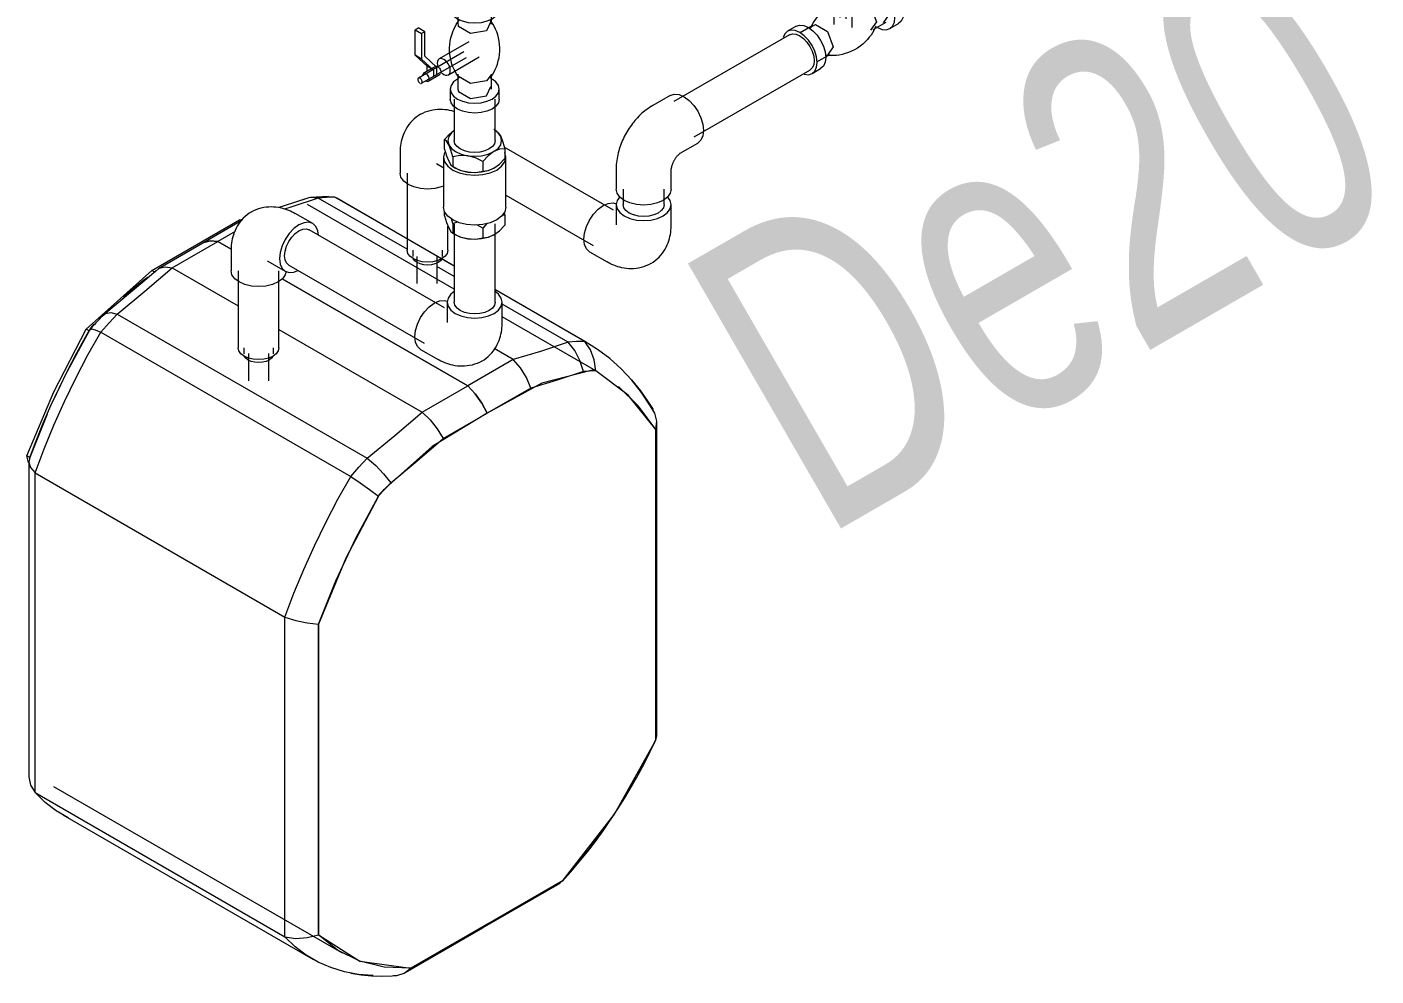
# Model space of a CAD drawing. Header units: millimetres. Extents: x 160489 to 365751, y -78341 to 15608.
# Drawn here: x 180096 to 180757, y -67794 to -67329 of the extents above; entities that cross this region are included whole.
import ezdxf

# ---------------------------------------------------------------- set-up
doc = ezdxf.new("R2010")
doc.units = ezdxf.units.MM
for name, color, linetype, lineweight in [('M-EQPM-____-OTLN', 7, 'Continuous', 5), ('P-PIPE-____-IDEN', 7, 'Continuous', 5), ('P-PIPE-____-OTLN', 7, 'Continuous', 35)]:
    doc.layers.add(name, color=color, linetype=linetype, lineweight=lineweight)
doc.styles.add('TJ_FangSong', font='', dxfattribs={"width": 0.7, "height": 150})
doc.styles.get('TJ_FangSong').set_extended_font_data('TJ_FangSong')

# ---------------------------------------------------------------- blocks, each defined once
blk = doc.blocks.new('P_Electric Water Heater 电热水器 - 厨房专用-2582300-卫生间WC1 给水系统图')
at = {"layer": 'M-EQPM-____-OTLN'}
for p, q in [((115949.46, -67457.68), (115877.48, -67416.13)), ((115926.36, -67438.14), (115882.82, -67413)), ((115890.89, -67412.56), (115886.3, -67412.41)), ((115926.36, -67433.04), (115890.89, -67412.56)), ((115891.85, -67413.1), (115890.89, -67412.56)), ((115949.46, -67446.37), (115891.85, -67413.1)), ((115801.24, -67448.47), (115844.13, -67423.71)), ((115845.31, -67424.09), (115826.26, -67435.08)), ((115842.03, -67429.48), (115833.56, -67434.37)), ((115844.13, -67423.71), (115845.72, -67423.3)), ((115845.06, -67424.24), (115844.13, -67423.71)), ((115826.26, -67435.08), (115804.48, -67447.66)), ((115811.25, -67447.25), (115833.56, -67434.37)), ((115840.1, -67438.14), (115833.56, -67434.37)), ((115833.56, -67434.37), (115840.1, -67438.14)), ((115929.08, -67438.63), (115929.08, -67441.66)), ((115931.04, -67441.68), (115931.04, -67454.99)), ((115941.04, -67454.99), (115941.04, -67441.68)), ((115943.64, -67441.66), (115943.64, -67438.63)), ((115769.07, -67477.34), (115801.24, -67448.47)), ((115802.65, -67449.29), (115801.24, -67448.47)), ((115811.25, -67447.25), (115843.54, -67465.89)), ((115949.46, -67451.48), (115940.86, -67446.52)), ((115949.46, -67446.38), (115943.33, -67442.83)), ((115956.06, -67505.09), (115865.15, -67452.61)), ((115865.15, -67452.61), (115956.06, -67505.09)), ((116014.34, -67483.83), (115969.41, -67457.88)), ((116013.39, -67483.28), (115969.41, -67457.89)), ((116005.31, -67483.73), (115972.96, -67465.05)), ((115771.41, -67476.57), (115773.03, -67474.86)), ((115778.55, -67469.57), (115776.89, -67470.92)), ((115784.3, -67469.88), (115906.8, -67540.6)), ((116018.91, -67497.78), (115972.96, -67471.25)), ((115770.49, -67478.16), (115769.07, -67477.34)), ((115770.49, -67478.16), (115769.88, -67479.21)), ((115770.83, -67477.56), (115771.41, -67476.57)), ((115776.23, -67478.76), (115898.73, -67549.49)), ((115863.46, -67477.39), (115933.75, -67517.97)), ((115846.26, -67486.45), (115846.26, -67489.47)), ((115860.82, -67489.47), (115860.82, -67486.45)), ((115978.37, -67492.21), (115969.05, -67486.83)), ((115848.58, -67489.29), (115848.58, -67502.59)), ((115858.58, -67502.59), (115858.58, -67489.29)), ((115978.37, -67492.21), (115956.06, -67505.09)), ((116018.21, -67497.38), (116016.59, -67497.54)), ((116018.79, -67497.71), (116018.21, -67497.38)), ((115754.92, -67507.97), (115756.65, -67504.35)), ((115933.75, -67517.97), (115956.06, -67505.09)), ((115986.97, -67506.17), (115965.52, -67518.56)), ((115749.92, -67519.02), (115741.45, -67540.23)), ((115944.07, -67530.94), (115965.52, -67518.56)), ((116048.17, -67678.71), (116048.17, -67526.44)), ((116048.17, -67678.71), (116048.17, -67526.44)), ((116048.67, -67676.92), (116048.67, -67522.89)), ((115740.8, -67542.61), (115740.03, -67539.41)), ((115741.45, -67540.23), (115740.03, -67539.41)), ((115740.95, -67542.24), (115740.95, -67696.28)), ((115743.98, -67547.71), (115866.48, -67618.43)), ((115743.98, -67704.52), (115743.98, -67547.71)), ((115912.83, -67558.22), (115912.34, -67559.07)), ((115914.45, -67556.51), (115912.83, -67558.22)), ((115866.48, -67775.25), (115866.48, -67618.43)), ((115882.87, -67774.15), (115882.87, -67621.88)), ((115882.87, -67621.88), (115882.87, -67774.15)), ((116048.17, -67678.71), (116048.66, -67676.63)), ((115743.98, -67704.52), (115866.48, -67775.25)), ((115753.04, -67701.47), (115894.46, -67783.12)), ((115757.6, -67715.42), (115880.1, -67786.14)), ((115928.15, -67790.56), (116002.89, -67747.42)), ((115963.36, -67770.81), (116001.3, -67748.91)), ((115965.52, -67768.99), (116002.89, -67747.42)), ((116002.89, -67747.42), (116000.99, -67749.07)), ((115925.42, -67792.72), (115963.36, -67770.81)), ((115965.52, -67768.99), (115928.15, -67790.56)), ((115962.95, -67771.03), (115965.52, -67768.99)), ((115965.52, -67768.99), (115962.95, -67771.03)), ((115882.87, -67774.15), (115903.11, -67787.14)), ((115903.11, -67787.14), (115928.15, -67790.56))]:
    blk.add_line(p, q, dxfattribs=at)
for points in [[(115863.18, -67417.58, 0), (115870.84, -67415.22, 0), (115876.16, -67413.41, 0)], [(115882.82, -67413, 0), (115869.31, -67417.47, 0), (115866.22, -67418.43, 0)], [(115882.82, -67413, 0), (115878.68, -67412.83, 0), (115874.77, -67413.99, 0)], [(115887.88, -67412.31, 0), (115881.71, -67412.57, 0), (115879.03, -67412.79, 0)], [(115890.89, -67412.56, 0), (115886.88, -67412.7, 0), (115882.82, -67413, 0)], [(115833.56, -67434.37, 0), (115829.88, -67434, 0), (115826.66, -67434.87, 0)], [(115826.66, -67434.87, 0), (115829.88, -67434, 0), (115833.56, -67434.37, 0)], [(115931.21, -67444.63, 0), (115930.06, -67443.76, 0), (115929.33, -67442.75, 0)], [(115943.4, -67442.75, 0), (115942.67, -67443.76, 0), (115941.51, -67444.63, 0), (115940, -67445.3, 0), (115938.25, -67445.72, 0), (115936.36, -67445.86, 0), (115934.48, -67445.72, 0), (115932.72, -67445.3, 0), (115931.21, -67444.63, 0)], [(115777.64, -67470.08, 0), (115798.73, -67452.49, 0), (115803.55, -67448.32, 0)], [(115784.3, -67469.88, 0), (115797.82, -67458.74, 0), (115811.25, -67447.25, 0)], [(115802.65, -67449.29, 0), (115804.83, -67447.47, 0), (115807.75, -67446.78, 0), (115811.25, -67447.25, 0)], [(115787.19, -67461.35, 0), (115797.25, -67453.19, 0), (115799.42, -67451.59, 0)], [(115776.89, -67470.92, 0), (115778.55, -67469.54, 0), (115781.07, -67469.19, 0), (115784.3, -67469.88, 0)], [(115777.29, -67470.4, 0), (115772.01, -67476.17, 0), (115770.92, -67477.39, 0)], [(115776.89, -67470.92, 0), (115773.84, -67474.22, 0), (115773.11, -67475.02, 0)], [(115776.23, -67478.76, 0), (115780.24, -67474.27, 0), (115784.3, -67469.88, 0)], [(115740.03, -67539.41, 0), (115753.12, -67507.98, 0), (115769.07, -67477.34, 0)], [(115741.21, -67540.77, 0), (115744.5, -67532.06, 0), (115748.03, -67523.39, 0), (115751.77, -67514.76, 0), (115755.74, -67506.2, 0), (115759.91, -67497.7, 0), (115764.29, -67489.28, 0), (115768.87, -67480.96, 0), (115770.87, -67477.47, 0)], [(115743.98, -67547.71, 0), (115748.38, -67536.01, 0), (115753.19, -67524.35, 0), (115758.4, -67512.76, 0), (115763.98, -67501.28, 0), (115769.93, -67489.94, 0), (115776.23, -67478.76, 0)], [(115770.49, -67478.15, 0), (115759.75, -67498.06, 0), (115759.72, -67498.12, 0)], [(115770.82, -67477.58, 0), (115771.6, -67477.17, 0), (115773.43, -67477.57, 0), (115776.23, -67478.76, 0)], [(116005.31, -67483.73, 0), (115991.8, -67488.19, 0), (115978.37, -67492.21, 0)], [(116013.39, -67483.28, 0), (116009.38, -67483.42, 0), (116005.31, -67483.73, 0)], [(116012.73, -67498.06, 0), (116011.07, -67492.68, 0), (116008.55, -67487.81, 0), (116005.31, -67483.73, 0)], [(116018.79, -67497.71, 0), (116018.02, -67492.3, 0), (116016.19, -67487.39, 0), (116013.39, -67483.28, 0)], [(116045.64, -67514.99, 0), (116041.24, -67508.38, 0), (116036.42, -67502.27, 0), (116031.22, -67496.7, 0), (116025.64, -67491.67, 0), (116019.69, -67487.19, 0), (116013.39, -67483.28, 0)], [(115848.39, -67492.45, 0), (115847.24, -67491.58, 0), (115846.51, -67490.56, 0)], [(115860.57, -67490.56, 0), (115859.85, -67491.58, 0), (115858.69, -67492.45, 0), (115857.18, -67493.12, 0), (115855.43, -67493.54, 0), (115853.54, -67493.68, 0), (115851.66, -67493.54, 0), (115849.9, -67493.12, 0), (115848.39, -67492.45, 0)], [(115986.97, -67506.17, 0), (115984.79, -67500.96, 0), (115981.86, -67496.21, 0), (115978.37, -67492.21, 0)], [(116016.53, -67497.55, 0), (115992.37, -67503.84, 0), (115965.52, -67518.56, 0)], [(116012.73, -67498.06, 0), (115999.81, -67502.32, 0), (115986.97, -67506.17, 0)], [(116018.79, -67497.71, 0), (116015.78, -67497.83, 0), (116012.73, -67498.06, 0)], [(116048.17, -67526.44, 0), (116034.7, -67509.73, 0), (116018.91, -67497.78, 0)], [(116036.34, -67502.18, 0), (116040.68, -67507.55, 0), (116044.69, -67513.22, 0), (116046.94, -67516.74, 0)], [(115756.41, -67504.84, 0), (115754.53, -67508.79, 0), (115752.77, -67512.62, 0)], [(115965.52, -67518.56, 0), (115962.95, -67513.55, 0), (115959.74, -67508.98, 0), (115956.06, -67505.09, 0)], [(115956.06, -67505.09, 0), (115959.74, -67508.98, 0), (115962.95, -67513.55, 0), (115965.52, -67518.56, 0)], [(116048.17, -67526.44, 0), (116039.7, -67515.01, 0), (116029.87, -67505.41, 0)], [(116048.17, -67526.44, 0), (116048.66, -67522.34, 0), (116047.81, -67518.45, 0), (116045.64, -67514.99, 0)], [(115906.8, -67540.6, 0), (115920.31, -67529.47, 0), (115933.75, -67517.97, 0)], [(115965.52, -67518.56, 0), (115938.67, -67534.84, 0), (115914.51, -67556.45, 0)], [(115933.75, -67517.97, 0), (115937.63, -67521.76, 0), (115941.13, -67526.17, 0), (115944.07, -67530.94, 0)], [(115918.31, -67552.57, 0), (115931.23, -67541.92, 0), (115944.07, -67530.94, 0)], [(115741.45, -67540.23, 0), (115740.96, -67542.57, 0), (115741.81, -67545.12, 0), (115743.98, -67547.71, 0)], [(115898.73, -67549.49, 0), (115902.74, -67544.99, 0), (115906.8, -67540.6, 0)], [(115906.8, -67540.6, 0), (115910.94, -67544.17, 0), (115914.85, -67548.24, 0), (115918.31, -67552.57, 0)], [(115866.48, -67618.43, 0), (115870.88, -67606.73, 0), (115875.69, -67595.07, 0), (115880.9, -67583.49, 0), (115886.48, -67572.01, 0), (115892.43, -67560.66, 0), (115898.73, -67549.49, 0)], [(115898.73, -67549.49, 0), (115903.32, -67552.56, 0), (115907.91, -67555.88, 0), (115912.25, -67559.23, 0)], [(115912.38, -67559.08, 0), (115915.26, -67555.87, 0), (115918.31, -67552.57, 0)], [(115912.25, -67559.21, 0), (115896.34, -67589.62, 0), (115882.87, -67621.88, 0)], [(115882.87, -67621.88, 0), (115891.34, -67600.66, 0), (115901.17, -67579.71, 0), (115912.25, -67559.23, 0)], [(115866.48, -67618.43, 0), (115871.72, -67620.12, 0), (115877.29, -67621.28, 0), (115882.87, -67621.88, 0)], [(116002.43, -67747.99, 0), (116006.62, -67743.29, 0), (116010.71, -67738.44, 0), (116014.71, -67733.48, 0), (116018.6, -67728.39, 0), (116022.39, -67723.2, 0), (116026.07, -67717.9, 0), (116029.63, -67712.5, 0), (116033.07, -67707.01, 0), (116036.38, -67701.44, 0), (116039.57, -67695.79, 0), (116042.62, -67690.07, 0), (116045.53, -67684.3, 0), (116048.31, -67678.47, 0), (116048.36, -67678.36, 0)], [(116002.89, -67747.42, 0), (116015.91, -67731.89, 0), (116027.93, -67715.08, 0), (116038.74, -67697.25, 0), (116048.17, -67678.71, 0)], [(116002.89, -67747.42, 0), (116027.93, -67715.08, 0), (116048.17, -67678.71, 0)], [(115740.95, -67696.27, 0), (115740.96, -67696.83, 0), (115741.81, -67700.92, 0), (115743.98, -67704.52, 0)], [(115760.24, -67716.85, 0), (115754.39, -67713.42, 0), (115748.96, -67709.31, 0), (115743.98, -67704.52, 0)], [(115866.48, -67775.25, 0), (115871.74, -67775.94, 0), (115877.32, -67775.55, 0), (115882.87, -67774.15, 0)], [(115909.73, -67794.14, 0), (115902.51, -67793.59, 0), (115895.58, -67792.31, 0), (115888.98, -67790.3, 0), (115882.74, -67787.58, 0), (115876.89, -67784.15, 0), (115871.46, -67780.03, 0), (115866.48, -67775.25, 0)], [(115928.15, -67790.56, 0), (115915.13, -67790.08, 0), (115903.11, -67787.14, 0), (115892.3, -67781.8, 0), (115882.87, -67774.15, 0)], [(115898.76, -67792.99, 0), (115903.78, -67793.78, 0), (115908.85, -67794.25, 0), (115913.95, -67794.42, 0), (115919.08, -67794.29, 0), (115920.59, -67794.19, 0)], [(115919.73, -67794.22, 0), (115921.24, -67794.13, 0), (115924.95, -67792.97, 0), (115928.15, -67790.56, 0)]]:
    blk.add_polyline3d(points, dxfattribs=at)
blk = doc.blocks.new('弯头_热熔承插-塑料-复合管 - 标准-V20-卫生间WC1 给水系统图')
at = {"layer": 'P-PIPE-____-OTLN', "lineweight": 5}
for p, q in [((115922.86, -67390.91), (115922.86, -67400.83)), ((115940.82, -67396.13), (115944.31, -67398.15))]:
    blk.add_line(p, q, dxfattribs=at)
for points in [[(115932.9, -67371.97, 0), (115934.04, -67371.35, 0), (115935.23, -67370.83, 0), (115936.43, -67370.38, 0), (115937.66, -67370.03, 0), (115938.88, -67369.75, 0), (115940.1, -67369.56, 0), (115941.31, -67369.45, 0), (115942.51, -67369.41, 0), (115943.68, -67369.44, 0), (115944.82, -67369.54, 0), (115945.93, -67369.69, 0), (115947.02, -67369.89, 0), (115948.07, -67370.14, 0), (115949.09, -67370.44, 0)], [(115932.9, -67371.97, 0), (115931.79, -67372.65, 0), (115930.74, -67373.41, 0), (115929.76, -67374.24, 0), (115928.84, -67375.12, 0), (115927.99, -67376.04, 0), (115927.21, -67377.01, 0), (115926.51, -67378, 0), (115925.88, -67379.01, 0), (115925.32, -67380.04, 0), (115924.83, -67381.08, 0), (115924.4, -67382.12, 0), (115924.04, -67383.16, 0), (115923.73, -67384.2, 0), (115923.47, -67385.23, 0), (115923.27, -67386.26, 0), (115923.11, -67387.28, 0), (115922.99, -67388.29, 0), (115922.91, -67389.29, 0), (115922.87, -67390.29, 0), (115922.86, -67390.91, 0)], [(115940.78, -67396.11, 0), (115940.8, -67396.12, 0), (115940.82, -67396.13, 0)], [(115944.27, -67407.15, 0), (115943.11, -67407.58, 0), (115939.86, -67408.36, 0), (115936.36, -67408.63, 0), (115932.87, -67408.36, 0), (115929.61, -67407.58, 0), (115926.82, -67406.34, 0), (115924.67, -67404.73, 0), (115923.32, -67402.85, 0), (115922.86, -67400.83, 0)]]:
    blk.add_polyline3d(points, dxfattribs=at)
blk = doc.blocks.new('弯头_热熔承插-塑料-复合管 - 标准-V21-卫生间WC1 给水系统图')
at = {"layer": 'P-PIPE-____-OTLN', "color": 136, "lineweight": 5, "true_color": 0x008080}
for p, q in [((115880.09, -67425.53), (115871.5, -67420.57)), ((115840.04, -67438.73), (115840.04, -67448.65)), ((115867.04, -67438.7), (115867.04, -67438.73)), ((115858, -67443.95), (115866.59, -67448.91))]:
    blk.add_line(p, q, dxfattribs=at)
for points in [[(115850.07, -67419.78, 0), (115848.97, -67420.47, 0), (115847.92, -67421.23, 0), (115846.93, -67422.06, 0), (115846.01, -67422.94, 0), (115845.17, -67423.86, 0), (115844.39, -67424.82, 0), (115843.69, -67425.82, 0), (115843.06, -67426.83, 0), (115842.5, -67427.86, 0), (115842.01, -67428.89, 0), (115841.58, -67429.93, 0), (115841.22, -67430.98, 0), (115840.91, -67432.01, 0), (115840.65, -67433.05, 0), (115840.45, -67434.07, 0), (115840.28, -67435.09, 0), (115840.17, -67436.1, 0), (115840.09, -67437.11, 0), (115840.05, -67438.1, 0), (115840.04, -67438.73, 0)], [(115850.07, -67419.78, 0), (115851.22, -67419.17, 0), (115852.4, -67418.64, 0), (115853.61, -67418.2, 0), (115854.83, -67417.84, 0), (115856.06, -67417.57, 0), (115857.28, -67417.38, 0), (115858.49, -67417.27, 0), (115859.69, -67417.23, 0), (115860.85, -67417.26, 0), (115862, -67417.35, 0), (115863.11, -67417.51, 0), (115864.2, -67417.71, 0), (115865.25, -67417.96, 0), (115866.27, -67418.25, 0), (115867.26, -67418.59, 0), (115868.23, -67418.96, 0), (115869.16, -67419.36, 0), (115870.07, -67419.8, 0), (115870.95, -67420.26, 0), (115871.5, -67420.57, 0)], [(115873.34, -67426.2, 0), (115870.87, -67428, 0), (115868.57, -67430.43, 0), (115866.59, -67433.32, 0), (115865.07, -67436.48, 0), (115864.12, -67439.69, 0), (115863.79, -67442.73, 0), (115864.12, -67445.4, 0), (115865.07, -67447.5, 0), (115866.59, -67448.91, 0), (115868.57, -67449.52, 0), (115870.87, -67449.29, 0), (115872.8, -67448.53, 0)], [(115882.87, -67431.14, 0), (115882.56, -67429.04, 0), (115881.61, -67426.93, 0), (115880.09, -67425.53, 0), (115878.11, -67424.92, 0), (115875.81, -67425.15, 0), (115873.34, -67426.2, 0)], [(115863.09, -67454.16, 0), (115860.29, -67455.4, 0), (115857.04, -67456.18, 0), (115853.54, -67456.44, 0), (115850.05, -67456.18, 0), (115846.79, -67455.4, 0), (115844, -67454.16, 0), (115841.85, -67452.55, 0), (115840.5, -67450.67, 0), (115840.04, -67448.65, 0)], [(115857.96, -67443.93, 0), (115857.98, -67443.94, 0), (115858, -67443.95, 0)], [(115867.03, -67449.03, 0), (115866.58, -67450.67, 0), (115865.23, -67452.55, 0), (115863.09, -67454.16, 0)]]:
    blk.add_polyline3d(points, dxfattribs=at)
blk = doc.blocks.new('弯头_热熔承插-塑料-复合管 - 标准-V22-卫生间WC1 给水系统图')
at = {"layer": 'P-PIPE-____-OTLN', "lineweight": 5}
for p, q in [((116028.79, -67416.26), (116028.79, -67426.18)), ((116055.79, -67426.18), (116055.79, -67416.26)), ((116037.85, -67420.98), (116037.83, -67420.96)), ((116015.74, -67439.39), (116024.33, -67444.35))]:
    blk.add_line(p, q, dxfattribs=at)
for points in [[(116022.49, -67416.67, 0), (116024.96, -67415.62, 0), (116027.26, -67415.39, 0), (116028.9, -67415.83, 0)], [(116030.59, -67412.37, 0), (116029.25, -67414.25, 0), (116028.79, -67416.26, 0), (116029.25, -67418.28, 0), (116030.59, -67420.16, 0), (116032.74, -67421.78, 0), (116035.54, -67423.01, 0), (116038.79, -67423.79, 0), (116042.29, -67424.06, 0), (116045.78, -67423.79, 0), (116049.04, -67423.01, 0), (116051.83, -67421.78, 0)], [(116051.83, -67421.78, 0), (116053.98, -67420.16, 0), (116055.33, -67418.28, 0), (116055.79, -67416.26, 0), (116055.33, -67414.25, 0), (116053.98, -67412.37, 0)], [(116015.74, -67439.39, 0), (116014.22, -67437.98, 0), (116013.27, -67435.87, 0), (116012.94, -67433.21, 0), (116013.27, -67430.17, 0), (116014.22, -67426.96, 0), (116015.74, -67423.8, 0), (116017.71, -67420.91, 0), (116020.02, -67418.47, 0), (116022.49, -67416.67, 0)], [(116028.79, -67426.23, 0), (116028.79, -67426.21, 0), (116028.79, -67426.18, 0)], [(116045.75, -67445.13, 0), (116046.86, -67444.44, 0), (116047.91, -67443.68, 0), (116048.89, -67442.86, 0), (116049.81, -67441.98, 0), (116050.66, -67441.05, 0), (116051.44, -67440.09, 0), (116052.14, -67439.1, 0), (116052.77, -67438.08, 0), (116053.33, -67437.06, 0), (116053.82, -67436.02, 0), (116054.24, -67434.98, 0), (116054.61, -67433.94, 0), (116054.92, -67432.9, 0), (116055.18, -67431.87, 0), (116055.38, -67430.84, 0), (116055.54, -67429.82, 0), (116055.66, -67428.81, 0), (116055.74, -67427.81, 0), (116055.78, -67426.81, 0), (116055.79, -67426.18, 0)], [(116045.75, -67445.13, 0), (116044.61, -67445.74, 0), (116043.42, -67446.27, 0), (116042.21, -67446.71, 0), (116040.99, -67447.07, 0), (116039.77, -67447.34, 0), (116038.54, -67447.53, 0), (116037.33, -67447.64, 0), (116036.14, -67447.68, 0), (116034.97, -67447.65, 0), (116033.83, -67447.56, 0), (116032.72, -67447.41, 0), (116031.63, -67447.21, 0), (116030.58, -67446.95, 0), (116029.56, -67446.66, 0), (116028.56, -67446.33, 0), (116027.6, -67445.95, 0), (116026.66, -67445.55, 0), (116025.76, -67445.12, 0), (116024.88, -67444.65, 0), (116024.33, -67444.35, 0)]]:
    blk.add_polyline3d(points, dxfattribs=at)
blk = doc.blocks.new('弯头_热熔承插-塑料-复合管 - 标准-V16-卫生间WC1 给水系统图')
at = {"layer": 'P-PIPE-____-OTLN', "lineweight": 5}
for p, q in [((116243.91, -67179.51), (116235.31, -67174.55)), ((116221.81, -67197.93), (116230.41, -67202.89)), ((116234.86, -67210.61), (116234.86, -67220.54)), ((116261.86, -67220.54), (116261.86, -67210.61))]:
    blk.add_line(p, q, dxfattribs=at)
for points in [[(116221.81, -67197.93, 0), (116220.3, -67196.53, 0), (116219.34, -67194.42, 0), (116219.02, -67191.75, 0), (116219.34, -67188.71, 0), (116220.3, -67185.5, 0), (116221.81, -67182.35, 0), (116223.79, -67179.45, 0), (116226.09, -67177.02, 0), (116228.56, -67175.22, 0)], [(116228.56, -67175.22, 0), (116231.03, -67174.17, 0), (116233.34, -67173.94, 0), (116235.31, -67174.55, 0)], [(116261.86, -67210.61, 0), (116261.85, -67209.63, 0), (116261.8, -67208.66, 0), (116261.72, -67207.7, 0), (116261.61, -67206.74, 0), (116261.47, -67205.79, 0), (116261.31, -67204.85, 0), (116261.12, -67203.91, 0), (116260.9, -67202.99, 0), (116260.66, -67202.07, 0), (116260.4, -67201.16, 0), (116260.12, -67200.26, 0), (116259.81, -67199.36, 0), (116259.48, -67198.47, 0), (116259.13, -67197.59, 0), (116258.76, -67196.73, 0), (116258.36, -67195.86, 0), (116257.95, -67195.01, 0), (116257.52, -67194.17, 0), (116257.07, -67193.34, 0), (116256.6, -67192.52, 0), (116256.11, -67191.71, 0), (116255.6, -67190.91, 0), (116255.07, -67190.13, 0), (116254.53, -67189.35, 0), (116253.97, -67188.59, 0), (116253.39, -67187.85, 0), (116252.79, -67187.11, 0), (116252.17, -67186.4, 0), (116251.54, -67185.69, 0), (116250.89, -67185.01, 0), (116250.21, -67184.33, 0), (116249.52, -67183.68, 0), (116248.82, -67183.04, 0), (116248.09, -67182.43, 0), (116247.34, -67181.83, 0), (116246.57, -67181.25, 0), (116245.78, -67180.69, 0), (116244.97, -67180.16, 0), (116244.13, -67179.65, 0), (116243.91, -67179.51, 0)], [(116234.86, -67210.61, 0), (116234.86, -67210.55, 0), (116234.86, -67210.46, 0), (116234.85, -67210.34, 0), (116234.83, -67210.2, 0), (116234.81, -67210.04, 0), (116234.78, -67209.86, 0), (116234.74, -67209.66, 0), (116234.69, -67209.44, 0), (116234.63, -67209.21, 0), (116234.56, -67208.97, 0), (116234.48, -67208.72, 0), (116234.39, -67208.45, 0), (116234.28, -67208.18, 0), (116234.17, -67207.91, 0), (116234.06, -67207.63, 0), (116233.93, -67207.35, 0), (116233.79, -67207.06, 0), (116233.64, -67206.78, 0), (116233.49, -67206.5, 0), (116233.33, -67206.22, 0), (116233.16, -67205.94, 0), (116232.99, -67205.67, 0), (116232.82, -67205.41, 0), (116232.64, -67205.15, 0), (116232.45, -67204.91, 0), (116232.27, -67204.67, 0), (116232.09, -67204.45, 0), (116231.9, -67204.23, 0), (116231.72, -67204.03, 0), (116231.55, -67203.85, 0), (116231.38, -67203.68, 0), (116231.21, -67203.52, 0), (116231.06, -67203.38, 0), (116230.91, -67203.26, 0), (116230.78, -67203.15, 0), (116230.66, -67203.06, 0), (116230.56, -67202.99, 0), (116230.48, -67202.94, 0), (116230.42, -67202.9, 0), (116230.41, -67202.89, 0)], [(116257.91, -67226.05, 0), (116255.11, -67227.29, 0), (116251.86, -67228.06, 0), (116248.36, -67228.33, 0), (116244.87, -67228.06, 0), (116241.61, -67227.29, 0), (116238.82, -67226.05, 0), (116236.67, -67224.43, 0), (116235.32, -67222.55, 0), (116234.86, -67220.54, 0)], [(116261.86, -67220.54, 0), (116261.4, -67222.55, 0), (116260.05, -67224.43, 0), (116257.91, -67226.05, 0)]]:
    blk.add_polyline3d(points, dxfattribs=at)
blk = doc.blocks.new('球阀 - 标准-2593206-卫生间WC1 给水系统图')
at = {"layer": 'P-PIPE-____-OTLN', "color": 136, "lineweight": 5, "true_color": 0x008080}
for p, q in [((115947.46, -67315.48), (115947.46, -67320.38)), ((115971.46, -67320.38), (115971.46, -67315.48)), ((115951.21, -67320.38), (115951.21, -67327.73)), ((115967.71, -67327.73), (115967.71, -67320.38)), ((115930.29, -67330.49), (115931.79, -67329.62)), ((115934.97, -67331.46), (115931.79, -67329.62)), ((115967.43, -67326.49), (115965.3, -67331.09)), ((115930.29, -67343.03), (115930.29, -67330.49)), ((115930.29, -67330.49), (115933.47, -67332.32)), ((115934.97, -67331.46), (115933.47, -67332.32)), ((115933.47, -67332.32), (115933.47, -67344.87)), ((115934.97, -67343.41), (115934.97, -67331.46)), ((115956.56, -67336.46), (115942.05, -67344.83)), ((115936.12, -67348.44), (115930.29, -67343.03)), ((115933.47, -67344.87), (115930.29, -67343.03)), ((115954.22, -67341.27), (115931.88, -67354.17)), ((115940.81, -67348.82), (115934.97, -67343.41)), ((115933.38, -67356.77), (115955.38, -67344.06)), ((115933.47, -67344.87), (115939.3, -67350.28)), ((115940.26, -67348.47), (115934.42, -67351.83)), ((115936.12, -67351), (115936.12, -67348.44)), ((115939.3, -67350.28), (115936.12, -67348.44)), ((115940.81, -67348.82), (115940.81, -67352.58)), ((115946.55, -67352.63), (115961.71, -67343.87)), ((115936.67, -67355.73), (115942.51, -67352.36)), ((115939.3, -67350.28), (115939.3, -67353.45)), ((115940.81, -67352.58), (115939.3, -67353.45)), ((115943.47, -67351.8), (115944.3, -67352.4)), ((115951.21, -67352.22), (115951.21, -67359.57)), ((115967.71, -67352.45), (115965.3, -67355.59)), ((115967.71, -67359.57), (115967.71, -67352.22)), ((115947.46, -67359.57), (115947.46, -67364.47)), ((115965.3, -67362.94), (115967.43, -67358.34)), ((115971.46, -67364.47), (115971.46, -67359.57))]:
    blk.add_line(p, q, dxfattribs=at)
for points in [[(115949.07, -67312.01, 0), (115947.87, -67313.69, 0), (115947.46, -67315.48, 0), (115947.87, -67317.27, 0), (115949.07, -67318.94, 0), (115950.98, -67320.38, 0), (115953.46, -67321.48, 0), (115956.36, -67322.17, 0), (115959.46, -67322.41, 0), (115962.57, -67322.17, 0), (115965.46, -67321.48, 0), (115967.95, -67320.38, 0)], [(115967.95, -67320.38, 0), (115969.86, -67318.94, 0), (115971.06, -67317.27, 0), (115971.46, -67315.48, 0), (115971.06, -67313.69, 0), (115969.86, -67312.01, 0)], [(115967.95, -67325.28, 0), (115965.46, -67326.38, 0), (115962.57, -67327.07, 0), (115959.46, -67327.31, 0), (115956.36, -67327.07, 0), (115953.46, -67326.38, 0), (115950.98, -67325.28, 0), (115949.07, -67323.84, 0), (115947.87, -67322.17, 0), (115947.46, -67320.38, 0)], [(115971.46, -67320.38, 0), (115971.06, -67322.17, 0), (115969.86, -67323.84, 0), (115967.95, -67325.28, 0)], [(115951.95, -67354.19, 0), (115951.29, -67353.29, 0), (115950.63, -67352.3, 0), (115949.99, -67351.2, 0), (115949.38, -67350, 0), (115948.82, -67348.7, 0), (115948.31, -67347.31, 0), (115947.89, -67345.83, 0), (115947.55, -67344.27, 0), (115947.31, -67342.66, 0), (115947.18, -67341.02, 0), (115947.17, -67339.36, 0), (115947.27, -67337.71, 0), (115947.48, -67336.09, 0), (115947.79, -67334.52, 0), (115948.19, -67333.02, 0), (115948.68, -67331.6, 0), (115949.23, -67330.28, 0), (115949.83, -67329.05, 0), (115950.46, -67327.92, 0), (115951.11, -67326.9, 0), (115951.78, -67325.99, 0), (115951.95, -67325.76, 0)], [(115965.3, -67331.09, 0), (115957.33, -67332.33, 0), (115951.5, -67328.96, 0), (115951.32, -67326.95, 0)], [(115966.98, -67354.19, 0), (115967.64, -67353.29, 0), (115968.3, -67352.3, 0), (115968.94, -67351.2, 0), (115969.55, -67350, 0), (115970.11, -67348.7, 0), (115970.62, -67347.31, 0), (115971.04, -67345.83, 0), (115971.38, -67344.27, 0), (115971.62, -67342.66, 0), (115971.75, -67341.02, 0), (115971.76, -67339.36, 0), (115971.66, -67337.71, 0), (115971.45, -67336.09, 0), (115971.14, -67334.52, 0), (115970.74, -67333.02, 0), (115970.25, -67331.6, 0), (115969.7, -67330.28, 0), (115969.1, -67329.05, 0), (115968.47, -67327.92, 0), (115967.82, -67326.9, 0), (115967.15, -67325.99, 0), (115966.98, -67325.76, 0)], [(115940.59, -67348.36, 0), (115940.97, -67348.4, 0), (115941.38, -67348.58, 0)], [(115944.3, -67345.06, 0), (115943.47, -67344.71, 0), (115942.71, -67344.63, 0), (115942.05, -67344.83, 0), (115941.54, -67345.3, 0), (115941.22, -67346.01, 0), (115941.12, -67346.89, 0), (115941.22, -67347.91, 0), (115941.4, -67348.58, 0)], [(115941.38, -67348.58, 0), (115941.79, -67348.88, 0), (115942.18, -67349.28, 0), (115942.51, -67349.77, 0), (115942.76, -67350.29, 0), (115942.92, -67350.83, 0), (115942.97, -67351.33, 0), (115942.92, -67351.78, 0), (115942.76, -67352.13, 0)], [(115944.3, -67352.4, 0), (115945.12, -67352.76, 0), (115945.89, -67352.83, 0), (115946.55, -67352.63, 0), (115947.05, -67352.16, 0), (115947.37, -67351.46, 0), (115947.48, -67350.57, 0), (115947.37, -67349.55, 0), (115947.05, -67348.48, 0), (115946.55, -67347.43, 0), (115945.89, -67346.47, 0), (115945.12, -67345.66, 0), (115944.3, -67345.06, 0)], [(115932.63, -67354.24, 0), (115932.36, -67354.13, 0), (115932.1, -67354.1, 0), (115931.88, -67354.17, 0), (115931.71, -67354.32, 0), (115931.61, -67354.56, 0), (115931.57, -67354.85, 0), (115931.61, -67355.19, 0), (115931.71, -67355.55, 0), (115931.88, -67355.9, 0), (115932.1, -67356.22, 0), (115932.36, -67356.49, 0), (115932.63, -67356.69, 0)], [(115932.9, -67356.81, 0), (115933.16, -67356.83, 0), (115933.38, -67356.77, 0), (115933.55, -67356.61, 0), (115933.65, -67356.38, 0), (115933.69, -67356.08, 0), (115933.65, -67355.74, 0), (115933.55, -67355.38, 0), (115933.38, -67355.03, 0), (115933.16, -67354.71, 0), (115932.9, -67354.44, 0), (115932.63, -67354.24, 0)], [(115935.55, -67351.95, 0), (115935.14, -67351.77, 0), (115934.75, -67351.73, 0), (115934.42, -67351.83, 0), (115934.17, -67352.07, 0), (115934.01, -67352.42, 0), (115933.96, -67352.86, 0)], [(115935.55, -67355.62, 0), (115935.96, -67355.79, 0), (115936.34, -67355.83, 0), (115936.67, -67355.73, 0), (115936.92, -67355.5, 0), (115937.08, -67355.15, 0), (115937.14, -67354.7, 0), (115937.08, -67354.19, 0), (115936.92, -67353.66, 0), (115936.67, -67353.13, 0), (115936.34, -67352.65, 0), (115935.96, -67352.25, 0), (115935.55, -67351.95, 0)], [(115950.98, -67354.67, 0), (115949.07, -67356.11, 0), (115947.87, -67357.78, 0), (115947.46, -67359.57, 0), (115947.87, -67361.36, 0), (115949.07, -67363.03, 0), (115950.98, -67364.47, 0), (115953.46, -67365.57, 0), (115956.36, -67366.26, 0), (115959.46, -67366.5, 0), (115962.57, -67366.26, 0), (115965.46, -67365.57, 0), (115967.95, -67364.47, 0)], [(115965.3, -67355.59, 0), (115957.33, -67356.82, 0), (115951.5, -67353.45, 0)], [(115967.95, -67364.47, 0), (115969.86, -67363.03, 0), (115971.06, -67361.36, 0), (115971.46, -67359.57, 0), (115971.06, -67357.78, 0), (115969.86, -67356.11, 0), (115967.95, -67354.67, 0)], [(115951.21, -67359.57, 0), (115951.5, -67360.8, 0), (115957.33, -67364.17, 0), (115965.3, -67362.94, 0)], [(115967.95, -67369.37, 0), (115965.46, -67370.47, 0), (115962.57, -67371.16, 0), (115959.46, -67371.4, 0), (115956.36, -67371.16, 0), (115953.46, -67370.47, 0), (115950.98, -67369.37, 0), (115949.07, -67367.93, 0), (115947.87, -67366.26, 0), (115947.46, -67364.47, 0)], [(115971.46, -67364.47, 0), (115971.06, -67366.26, 0), (115969.86, -67367.93, 0), (115967.95, -67369.37, 0)]]:
    blk.add_polyline3d(points, dxfattribs=at)
blk = doc.blocks.new('球阀 - 标准-V24-卫生间WC1 给水系统图')
at = {"layer": 'P-PIPE-____-OTLN', "lineweight": 5}
for p, q in [((116117.36, -67308.76), (116128.06, -67302.58)), ((116128.06, -67302.58), (116135.66, -67304.93)), ((116128.06, -67302.58), (116131.24, -67304.42)), ((116135.66, -67304.93), (116137.83, -67303.68)), ((116137.75, -67301.76), (116137.75, -67308.5)), ((116138.5, -67298.39), (116138.5, -67324.58)), ((116141.06, -67297.78), (116140.75, -67297.64)), ((116141.5, -67325.12), (116141.5, -67298.39)), ((116142.25, -67308.5), (116142.25, -67301.76)), ((116120.38, -67310.69), (116117.2, -67308.85)), ((116117.2, -67310.59), (116117.2, -67308.85)), ((116117.2, -67310.59), (116120.38, -67312.43)), ((116131.24, -67304.42), (116120.38, -67310.69)), ((116120.38, -67312.43), (116130.73, -67306.45)), ((116130.73, -67306.45), (116138.33, -67308.8)), ((116138.84, -67306.77), (116131.24, -67304.42)), ((116135.66, -67304.93), (116138.84, -67306.77)), ((116138.33, -67308.8), (116140.74, -67307.41)), ((116140.74, -67305.67), (116138.84, -67306.77)), ((116141.59, -67305.18), (116141.59, -67306.91)), ((116155.22, -67306.74), (116150.97, -67309.19)), ((116120.38, -67310.69), (116120.38, -67312.43)), ((116135.5, -67311.86), (116135.5, -67327.86)), ((116144.5, -67329.38), (116144.5, -67311.86)), ((116152.85, -67312.44), (116146.48, -67316.11)), ((116159.89, -67327.1), (116162.81, -67322.95)), ((116117.03, -67328.78), (116112.79, -67331.23)), ((116125.27, -67328.36), (116118.91, -67332.03)), ((116156.44, -67326.62), (116153.53, -67330.77)), ((116154.73, -67330.4), (116161.1, -67326.72)), ((116162.97, -67329.97), (116167.22, -67327.52)), ((116127.16, -67346.32), (116133.52, -67342.65)), ((116135.23, -67338.87), (116132.31, -67343.02)), ((116124.79, -67352.02), (116129.03, -67349.57))]:
    blk.add_line(p, q, dxfattribs=at)
for points in [[(116138.41, -67300.84, 0), (116138.05, -67301.11, 0), (116137.83, -67301.42, 0), (116137.75, -67301.76, 0), (116137.83, -67302.1, 0), (116138.05, -67302.41, 0), (116138.41, -67302.68, 0)], [(116138.41, -67302.68, 0), (116138.88, -67302.88, 0), (116139.42, -67303.01, 0), (116140, -67303.06, 0), (116140.58, -67303.01, 0), (116141.13, -67302.88, 0), (116141.59, -67302.68, 0), (116141.95, -67302.41, 0), (116142.18, -67302.1, 0), (116142.25, -67301.76, 0), (116142.18, -67301.42, 0), (116141.95, -67301.11, 0), (116141.59, -67300.84, 0)], [(116140.39, -67297.56, 0), (116140, -67297.53, 0), (116139.61, -67297.56, 0), (116139.25, -67297.64, 0), (116138.94, -67297.78, 0), (116138.7, -67297.96, 0), (116138.55, -67298.17, 0), (116138.5, -67298.39, 0), (116138.55, -67298.62, 0), (116138.7, -67298.82, 0), (116138.94, -67299, 0)], [(116138.94, -67299, 0), (116139.25, -67299.14, 0), (116139.61, -67299.23, 0), (116140, -67299.26, 0), (116140.39, -67299.23, 0), (116140.75, -67299.14, 0), (116141.06, -67299, 0), (116141.3, -67298.82, 0), (116141.45, -67298.62, 0), (116141.5, -67298.39, 0), (116141.45, -67298.17, 0), (116141.3, -67297.96, 0), (116141.06, -67297.78, 0)], [(116138.4, -67309.44, 0), (116137.75, -67309.61, 0), (116136.82, -67310.03, 0), (116136.1, -67310.57, 0), (116135.66, -67311.19, 0), (116135.5, -67311.86, 0), (116135.66, -67312.54, 0), (116136.1, -67313.16, 0), (116136.82, -67313.7, 0)], [(116136.82, -67313.7, 0), (116137.75, -67314.11, 0), (116138.84, -67314.37, 0), (116140, -67314.46, 0), (116141.17, -67314.37, 0), (116142.25, -67314.11, 0), (116143.18, -67313.7, 0), (116143.9, -67313.16, 0), (116144.35, -67312.54, 0), (116144.5, -67311.86, 0), (116144.35, -67311.19, 0), (116143.9, -67310.57, 0), (116143.18, -67310.03, 0)], [(116138.41, -67309.41, 0), (116138.05, -67309.15, 0), (116137.83, -67308.83, 0)], [(116142.18, -67308.83, 0), (116141.95, -67309.15, 0), (116141.59, -67309.41, 0), (116141.13, -67309.62, 0), (116140.58, -67309.75, 0), (116140, -67309.8, 0), (116139.42, -67309.75, 0), (116138.88, -67309.62, 0), (116138.41, -67309.41, 0)], [(116143.18, -67310.03, 0), (116142.25, -67309.61, 0), (116141.61, -67309.44, 0)], [(116165.46, -67324.48, 0), (116165.17, -67321.78, 0), (116164.32, -67318.92, 0), (116162.97, -67316.12, 0), (116161.22, -67313.54, 0), (116159.17, -67311.38, 0), (116156.97, -67309.78, 0), (116154.78, -67308.85, 0), (116152.73, -67308.65, 0), (116150.97, -67309.19, 0), (116149.62, -67310.44, 0), (116148.78, -67312.31, 0), (116148.49, -67314.68, 0)], [(116155.22, -67306.74, 0), (116156.97, -67306.2, 0), (116159.02, -67306.4, 0), (116161.22, -67307.33, 0), (116163.41, -67308.93, 0), (116165.46, -67311.09, 0), (116167.22, -67313.67, 0), (116168.56, -67316.47, 0), (116169.41, -67319.33, 0), (116169.7, -67322.03, 0)], [(116148.55, -67315.76, 0), (116147.45, -67315.64, 0), (116146.26, -67315.56, 0), (116144.99, -67315.56, 0), (116143.65, -67315.63, 0), (116142.24, -67315.79, 0), (116140.78, -67316.05, 0), (116139.28, -67316.43, 0), (116137.77, -67316.91, 0), (116136.25, -67317.51, 0), (116134.77, -67318.22, 0), (116133.32, -67319.03, 0), (116131.94, -67319.94, 0), (116130.65, -67320.94, 0), (116129.44, -67321.99, 0), (116128.35, -67323.09, 0), (116127.36, -67324.22, 0), (116126.48, -67325.36, 0), (116125.72, -67326.49, 0), (116125.06, -67327.6, 0), (116124.51, -67328.68, 0), (116124.04, -67329.71, 0), (116123.94, -67329.98, 0)], [(116147.69, -67315.74, 0), (116153.53, -67319.1, 0), (116156.44, -67326.62, 0)], [(116162.81, -67322.95, 0), (116159.89, -67315.43, 0), (116154.06, -67312.06, 0), (116152.85, -67312.44, 0)], [(116169.7, -67322.03, 0), (116169.41, -67324.4, 0), (116168.56, -67326.27, 0), (116167.22, -67327.52, 0)], [(116117.03, -67328.78, 0), (116118.79, -67328.24, 0), (116120.84, -67328.44, 0), (116123.03, -67329.38, 0), (116125.23, -67330.98, 0), (116127.27, -67333.14, 0), (116129.03, -67335.71, 0), (116130.38, -67338.52, 0), (116131.23, -67341.37, 0), (116131.52, -67344.07, 0)], [(116124.66, -67328.84, 0), (116126.48, -67327.98, 0), (116132.31, -67331.35, 0), (116135.23, -67338.87, 0)], [(116156.07, -67328.78, 0), (116155.63, -67329.8, 0), (116155.09, -67330.87, 0), (116154.47, -67331.97, 0), (116153.73, -67333.1, 0), (116152.89, -67334.23, 0), (116151.93, -67335.37, 0), (116150.86, -67336.48, 0), (116149.68, -67337.55, 0), (116148.41, -67338.56, 0), (116147.05, -67339.49, 0), (116145.62, -67340.33, 0), (116144.14, -67341.07, 0), (116142.64, -67341.7, 0), (116141.12, -67342.21, 0), (116139.62, -67342.61, 0), (116138.15, -67342.9, 0), (116136.72, -67343.09, 0), (116135.36, -67343.19, 0), (116134.07, -67343.2, 0), (116132.86, -67343.14, 0), (116131.73, -67343.03, 0), (116131.45, -67342.99, 0)], [(116156.97, -67329.38, 0), (116159.17, -67330.31, 0), (116161.22, -67330.51, 0), (116162.97, -67329.97, 0), (116164.32, -67328.72, 0), (116165.17, -67326.85, 0), (116165.46, -67324.48, 0)], [(116127.27, -67346.52, 0), (116126.98, -67343.82, 0), (116126.14, -67340.97, 0), (116124.79, -67338.16, 0), (116123.03, -67335.59, 0), (116120.98, -67333.43, 0), (116118.79, -67331.83, 0), (116116.59, -67330.89, 0), (116114.55, -67330.69, 0), (116112.79, -67331.23, 0), (116111.44, -67332.48, 0), (116110.59, -67334.36, 0)], [(116120.98, -67352.36, 0), (116123.03, -67352.56, 0), (116124.79, -67352.02, 0), (116126.14, -67350.77, 0), (116126.98, -67348.89, 0), (116127.27, -67346.52, 0)], [(116131.52, -67344.07, 0), (116131.23, -67346.44, 0), (116130.38, -67348.32, 0), (116129.03, -67349.57, 0)]]:
    blk.add_polyline3d(points, dxfattribs=at)
blk = doc.blocks.new('止回阀_黄铜止回阀_W-WB451B_ - DN15-1601252-卫生间WC1 给水系统图')
at = {"layer": 'P-PIPE-____-OTLN', "color": 136, "lineweight": 5, "true_color": 0x008080}
for p, q in [((115970.25, -67380.32), (115968.8, -67379.49)), ((115969.4, -67379.83), (115970.25, -67380.32)), ((115944.73, -67389.1), (115944.73, -67384.27)), ((115974.2, -67388.83), (115974.2, -67393.66)), ((115944.21, -67393.05), (115944.21, -67417.54)), ((115948.68, -67392.77), (115948.68, -67397.6)), ((115963.41, -67395.05), (115963.41, -67399.88)), ((115974.71, -67417.54), (115974.71, -67393.05)), ((115948.68, -67397.6), (115950.13, -67398.44)), ((115944.73, -67421.76), (115944.73, -67419.82)), ((115974.2, -67421.49), (115972.91, -67421.54)), ((115973.86, -67420.23), (115974.2, -67421.49)), ((115974.2, -67421.49), (115974.2, -67426.32)), ((115948.68, -67425.43), (115948.06, -67423.23)), ((115951.33, -67424.88), (115948.68, -67425.43)), ((115948.68, -67425.43), (115948.68, -67430.26)), ((115963.41, -67427.71), (115960.49, -67426.22)), ((115965.49, -67425.5), (115963.41, -67427.71)), ((115963.41, -67427.71), (115963.41, -67432.54)), ((115948.68, -67430.26), (115950.13, -67431.1))]:
    blk.add_line(p, q, dxfattribs=at)
for points in [[(115944.73, -67384.27, 0), (115947.34, -67381.56, 0), (115948.01, -67381, 0)], [(115949.38, -67379.96, 0), (115948.03, -67381.07, 0), (115946.71, -67382.91, 0), (115946.26, -67384.88, 0), (115946.71, -67386.85, 0)], [(115969.41, -67389.9, 0), (115970.9, -67388.69, 0), (115972.22, -67386.85, 0), (115972.67, -67384.88, 0), (115972.22, -67382.91, 0)], [(115972.22, -67382.91, 0), (115970.9, -67381.07, 0), (115969.44, -67379.89, 0)], [(115970.25, -67380.32, 0), (115971.2, -67381.18, 0), (115972.22, -67382.91, 0)], [(115972.22, -67382.91, 0), (115973.24, -67385.57, 0), (115974.2, -67388.83, 0)], [(115946.71, -67386.85, 0), (115945.69, -67385.13, 0), (115944.73, -67384.27, 0)], [(115944.73, -67389.1, 0), (115945.69, -67392.36, 0), (115946.71, -67395.02, 0)], [(115946.71, -67386.85, 0), (115948.03, -67388.69, 0), (115950.13, -67390.27, 0), (115952.86, -67391.48, 0), (115956.05, -67392.25, 0)], [(115948.68, -67392.77, 0), (115947.73, -67389.52, 0), (115946.71, -67386.85, 0)], [(115974.2, -67388.83, 0), (115971.59, -67389.13, 0), (115968.8, -67390.27, 0)], [(115944.73, -67390.77, 0), (115944.21, -67393.05, 0), (115944.73, -67395.32, 0), (115946.26, -67397.45, 0), (115948.68, -67399.27, 0), (115951.84, -67400.67, 0), (115955.52, -67401.55, 0), (115959.46, -67401.85, 0), (115963.41, -67401.55, 0), (115967.09, -67400.67, 0), (115970.25, -67399.27, 0)], [(115946.71, -67395.02, 0), (115947.73, -67396.75, 0), (115948.68, -67397.6, 0)], [(115956.05, -67392.25, 0), (115952.25, -67392.13, 0), (115948.68, -67392.77, 0)], [(115956.05, -67392.25, 0), (115959.46, -67392.51, 0), (115962.88, -67392.25, 0), (115966.07, -67391.48, 0), (115968.8, -67390.27, 0)], [(115963.41, -67395.05, 0), (115959.85, -67393.3, 0), (115956.05, -67392.25, 0)], [(115968.8, -67390.27, 0), (115966.02, -67392.35, 0), (115963.41, -67395.05, 0)], [(115968.8, -67398.44, 0), (115971.59, -67396.36, 0), (115974.2, -67393.66, 0)], [(115970.25, -67399.27, 0), (115972.67, -67397.45, 0), (115974.2, -67395.32, 0), (115974.71, -67393.05, 0), (115974.2, -67390.77, 0)], [(115948.68, -67397.6, 0), (115952.25, -67399.35, 0), (115956.05, -67400.41, 0)], [(115956.05, -67400.41, 0), (115952.86, -67399.65, 0), (115950.13, -67398.44, 0)], [(115968.8, -67398.44, 0), (115966.07, -67399.65, 0), (115962.88, -67400.41, 0), (115959.46, -67400.67, 0), (115956.05, -67400.41, 0)], [(115956.05, -67400.41, 0), (115959.85, -67400.53, 0), (115963.41, -67399.88, 0)], [(115963.41, -67399.88, 0), (115966.02, -67399.58, 0), (115968.8, -67398.44, 0)], [(115970.25, -67423.77, 0), (115967.09, -67425.17, 0), (115963.41, -67426.05, 0), (115959.46, -67426.35, 0), (115955.52, -67426.05, 0), (115951.84, -67425.17, 0), (115948.68, -67423.77, 0), (115946.26, -67421.94, 0), (115944.73, -67419.82, 0), (115944.21, -67417.54, 0)], [(115944.73, -67421.76, 0), (115945.69, -67425.02, 0), (115946.71, -67427.68, 0)], [(115974.71, -67417.54, 0), (115974.2, -67419.82, 0), (115972.67, -67421.94, 0), (115970.25, -67423.77, 0)], [(115946.71, -67427.68, 0), (115947.73, -67429.41, 0), (115948.68, -67430.26, 0)], [(115968.8, -67431.1, 0), (115971.59, -67429.02, 0), (115974.2, -67426.32, 0)], [(115948.68, -67430.26, 0), (115952.25, -67432.01, 0), (115956.05, -67433.07, 0)], [(115956.05, -67433.07, 0), (115952.86, -67432.31, 0), (115950.13, -67431.1, 0)], [(115968.8, -67431.1, 0), (115966.07, -67432.31, 0), (115962.88, -67433.07, 0), (115959.46, -67433.33, 0), (115956.05, -67433.07, 0)], [(115956.05, -67433.07, 0), (115959.85, -67433.19, 0), (115963.41, -67432.54, 0)], [(115963.41, -67432.54, 0), (115966.02, -67432.24, 0), (115968.8, -67431.1, 0)]]:
    blk.add_polyline3d(points, dxfattribs=at)
blk = doc.blocks.new('弯头_热熔承插-塑料-复合管 - 标准-V27-卫生间WC1 给水系统图')
at = {"layer": 'P-PIPE-____-OTLN', "color": 136, "lineweight": 5, "true_color": 0x008080}
for p, q in [((115945.96, -67464.08), (115945.96, -67474)), ((115955.03, -67468.79), (115955.01, -67468.78)), ((115972.96, -67474), (115972.96, -67464.08)), ((115932.92, -67487.2), (115941.51, -67492.16))]:
    blk.add_line(p, q, dxfattribs=at)
for points in [[(115949.4, -67458.89, 0), (115947.77, -67460.18, 0), (115946.42, -67462.06, 0), (115945.96, -67464.08, 0), (115946.42, -67466.1, 0), (115947.77, -67467.98, 0), (115949.92, -67469.59, 0), (115952.71, -67470.83, 0), (115955.97, -67471.61, 0), (115959.46, -67471.88, 0), (115962.96, -67471.61, 0), (115966.21, -67470.83, 0), (115969.01, -67469.59, 0)], [(115969.01, -67469.59, 0), (115971.16, -67467.98, 0), (115972.5, -67466.1, 0), (115972.96, -67464.08, 0), (115972.5, -67462.06, 0), (115971.16, -67460.18, 0), (115969.47, -67458.85, 0)], [(115932.92, -67487.2, 0), (115931.4, -67485.8, 0), (115930.45, -67483.69, 0), (115930.12, -67481.02, 0), (115930.45, -67477.98, 0), (115931.4, -67474.77, 0), (115932.92, -67471.61, 0), (115934.89, -67468.72, 0), (115937.2, -67466.29, 0), (115939.67, -67464.49, 0)], [(115939.67, -67464.49, 0), (115942.14, -67463.44, 0), (115944.44, -67463.21, 0), (115946.08, -67463.65, 0)], [(115945.96, -67474.04, 0), (115945.96, -67474.03, 0), (115945.96, -67474, 0)], [(115962.93, -67492.95, 0), (115964.04, -67492.26, 0), (115965.08, -67491.5, 0), (115966.07, -67490.68, 0), (115966.99, -67489.8, 0), (115967.84, -67488.87, 0), (115968.62, -67487.91, 0), (115969.32, -67486.91, 0), (115969.95, -67485.9, 0), (115970.51, -67484.87, 0), (115971, -67483.84, 0), (115971.42, -67482.8, 0), (115971.79, -67481.76, 0), (115972.1, -67480.72, 0), (115972.35, -67479.68, 0), (115972.56, -67478.66, 0), (115972.72, -67477.64, 0), (115972.84, -67476.63, 0), (115972.92, -67475.62, 0), (115972.96, -67474.63, 0), (115972.96, -67474, 0)], [(115962.93, -67492.95, 0), (115961.78, -67493.56, 0), (115960.6, -67494.09, 0), (115959.39, -67494.53, 0), (115958.17, -67494.89, 0), (115956.95, -67495.16, 0), (115955.72, -67495.35, 0), (115954.51, -67495.46, 0), (115953.32, -67495.5, 0), (115952.15, -67495.47, 0), (115951.01, -67495.38, 0), (115949.89, -67495.23, 0), (115948.81, -67495.02, 0), (115947.76, -67494.77, 0), (115946.73, -67494.48, 0), (115945.74, -67494.14, 0), (115944.78, -67493.77, 0), (115943.84, -67493.37, 0), (115942.94, -67492.93, 0), (115942.05, -67492.47, 0), (115941.51, -67492.16, 0)]]:
    blk.add_polyline3d(points, dxfattribs=at)

msp = doc.modelspace()

# ---------------------------------------------------------------- linework, layer by layer
at = {"layer": 'P-PIPE-____-OTLN', "lineweight": 5}
for p, q in [((180469.68, -67332.97), (180412.97, -67365.7)), ((180422.97, -67383.02), (180479.68, -67350.29)), ((180383.37, -67419.04), (180329.88, -67388.15)), ((180282.25, -67400.83), (180282.25, -67438.63)), ((180388.17, -67408.66), (180388.17, -67416.26)), ((180408.17, -67416.26), (180408.17, -67408.66)), ((180330.6, -67411.66), (180373.37, -67436.36)), ((180302.25, -67438.63), (180302.25, -67426.78))]:
    msp.add_line(p, q, dxfattribs=at)
at = {"layer": 'P-PIPE-____-OTLN', "color": 136, "lineweight": 5, "true_color": 0x008080}
for p, q in [((180305.35, -67364.47), (180305.35, -67384.88)), ((180325.35, -67384.88), (180325.35, -67364.47)), ((180300.55, -67466.85), (180234.23, -67428.56)), ((180305.35, -67425.71), (180305.35, -67464.08)), ((180325.35, -67464.08), (180325.35, -67425.71)), ((180199.43, -67448.65), (180199.43, -67486.45)), ((180219.43, -67486.45), (180219.43, -67448.65)), ((180224.23, -67445.88), (180290.55, -67484.17))]:
    msp.add_line(p, q, dxfattribs=at)
at = {"layer": 'P-PIPE-____-OTLN', "lineweight": 5}
for points in [[(180469.68, -67332.97, 0), (180471.14, -67332.51, 0), (180472.85, -67332.68, 0), (180474.68, -67333.46, 0)], [(180474.68, -67333.46, 0), (180476.51, -67334.8, 0), (180478.21, -67336.6, 0), (180479.68, -67338.74, 0), (180480.8, -67341.08, 0), (180481.51, -67343.46, 0), (180481.75, -67345.71, 0)], [(180481.75, -67345.71, 0), (180481.51, -67347.68, 0), (180480.8, -67349.24, 0), (180479.68, -67350.29, 0)], [(180391.1, -67420.35, 0), (180389.51, -67419.15, 0), (180388.51, -67417.76, 0), (180388.17, -67416.26, 0)], [(180408.17, -67416.26, 0), (180407.83, -67417.76, 0), (180406.83, -67419.15, 0), (180405.24, -67420.35, 0)], [(180405.24, -67420.35, 0), (180403.17, -67421.26, 0), (180400.76, -67421.84, 0), (180398.17, -67422.04, 0), (180395.58, -67421.84, 0), (180393.17, -67421.26, 0), (180391.1, -67420.35, 0)], [(180285.18, -67442.72, 0), (180283.59, -67441.52, 0), (180282.59, -67440.13, 0), (180282.25, -67438.63, 0)], [(180299.32, -67442.72, 0), (180297.25, -67443.63, 0), (180294.84, -67444.21, 0), (180292.25, -67444.41, 0), (180289.66, -67444.21, 0), (180287.25, -67443.63, 0), (180285.18, -67442.72, 0)], [(180302.25, -67438.63, 0), (180301.91, -67440.13, 0), (180300.91, -67441.52, 0), (180299.32, -67442.72, 0)]]:
    msp.add_polyline3d(points, dxfattribs=at)
at = {"layer": 'P-PIPE-____-OTLN', "color": 136, "lineweight": 5, "true_color": 0x008080}
for points in [[(180308.28, -67388.96, 0), (180306.69, -67387.77, 0), (180305.69, -67386.38, 0), (180305.35, -67384.88, 0)], [(180322.42, -67388.96, 0), (180320.35, -67389.88, 0), (180317.94, -67390.46, 0), (180315.35, -67390.65, 0), (180312.76, -67390.46, 0), (180310.35, -67389.88, 0), (180308.28, -67388.96, 0)], [(180325.35, -67384.88, 0), (180325.01, -67386.38, 0), (180324.01, -67387.77, 0), (180322.42, -67388.96, 0)], [(180222.16, -67441.3, 0), (180222.4, -67439.05, 0), (180223.1, -67436.67, 0), (180224.23, -67434.33, 0), (180225.69, -67432.19, 0), (180227.4, -67430.39, 0), (180229.23, -67429.05, 0)], [(180229.23, -67429.05, 0), (180231.06, -67428.28, 0), (180232.76, -67428.11, 0), (180234.23, -67428.56, 0)], [(180224.23, -67445.88, 0), (180223.1, -67444.84, 0), (180222.4, -67443.28, 0), (180222.16, -67441.3, 0)], [(180308.28, -67468.16, 0), (180306.69, -67466.97, 0), (180305.69, -67465.58, 0), (180305.35, -67464.08, 0)], [(180322.42, -67468.16, 0), (180320.35, -67469.08, 0), (180317.94, -67469.66, 0), (180315.35, -67469.85, 0), (180312.76, -67469.66, 0), (180310.35, -67469.08, 0), (180308.28, -67468.16, 0)], [(180325.35, -67464.08, 0), (180325.01, -67465.58, 0), (180324.01, -67466.97, 0), (180322.42, -67468.16, 0)], [(180202.36, -67490.53, 0), (180200.77, -67489.34, 0), (180199.77, -67487.95, 0), (180199.43, -67486.45, 0)], [(180219.43, -67486.45, 0), (180219.09, -67487.95, 0), (180218.09, -67489.34, 0), (180216.5, -67490.53, 0)], [(180216.5, -67490.53, 0), (180214.43, -67491.45, 0), (180212.02, -67492.03, 0), (180209.43, -67492.22, 0), (180206.84, -67492.03, 0), (180204.43, -67491.45, 0), (180202.36, -67490.53, 0)]]:
    msp.add_polyline3d(points, dxfattribs=at)

# ---------------------------------------------------------------- block references
at = {"layer": 'M-EQPM-____-OTLN'}
msp.add_blockref('P_Electric Water Heater 电热水器 - 厨房专用-2582300-卫生间WC1 给水系统图', (64355.89, 0), dxfattribs=at)
at = {"layer": 'P-PIPE-____-OTLN', "lineweight": 5}
for name in ['球阀 - 标准-V24-卫生间WC1 给水系统图', '弯头_热熔承插-塑料-复合管 - 标准-V20-卫生间WC1 给水系统图', '弯头_热熔承插-塑料-复合管 - 标准-V22-卫生间WC1 给水系统图']:
    msp.add_blockref(name, (64355.89, 0), dxfattribs=at)
at = {"layer": 'P-PIPE-____-OTLN', "color": 136, "lineweight": 5, "true_color": 0x008080}
for name in ['球阀 - 标准-2593206-卫生间WC1 给水系统图', '止回阀_黄铜止回阀_W-WB451B_ - DN15-1601252-卫生间WC1 给水系统图', '弯头_热熔承插-塑料-复合管 - 标准-V21-卫生间WC1 给水系统图', '弯头_热熔承插-塑料-复合管 - 标准-V27-卫生间WC1 给水系统图']:
    msp.add_blockref(name, (64355.89, 0), dxfattribs=at)
at = {"layer": 'P-PIPE-____-OTLN', "lineweight": 5, "rotation": 120}
msp.add_blockref('弯头_热熔承插-塑料-复合管 - 标准-V16-卫生间WC1 给水系统图', (180327.46, -201658.67), dxfattribs=at)

# ---------------------------------------------------------------- texts
at = {"layer": 'P-PIPE-____-IDEN', "insert": (180409.9, -67450.87), "char_height": 150, "width": 359.156, "attachment_point": 1, "rotation": 30, "style": 'TJ_FangSong'}
msp.add_mtext('De20', dxfattribs=at)

doc.saveas('drawing.dxf')
